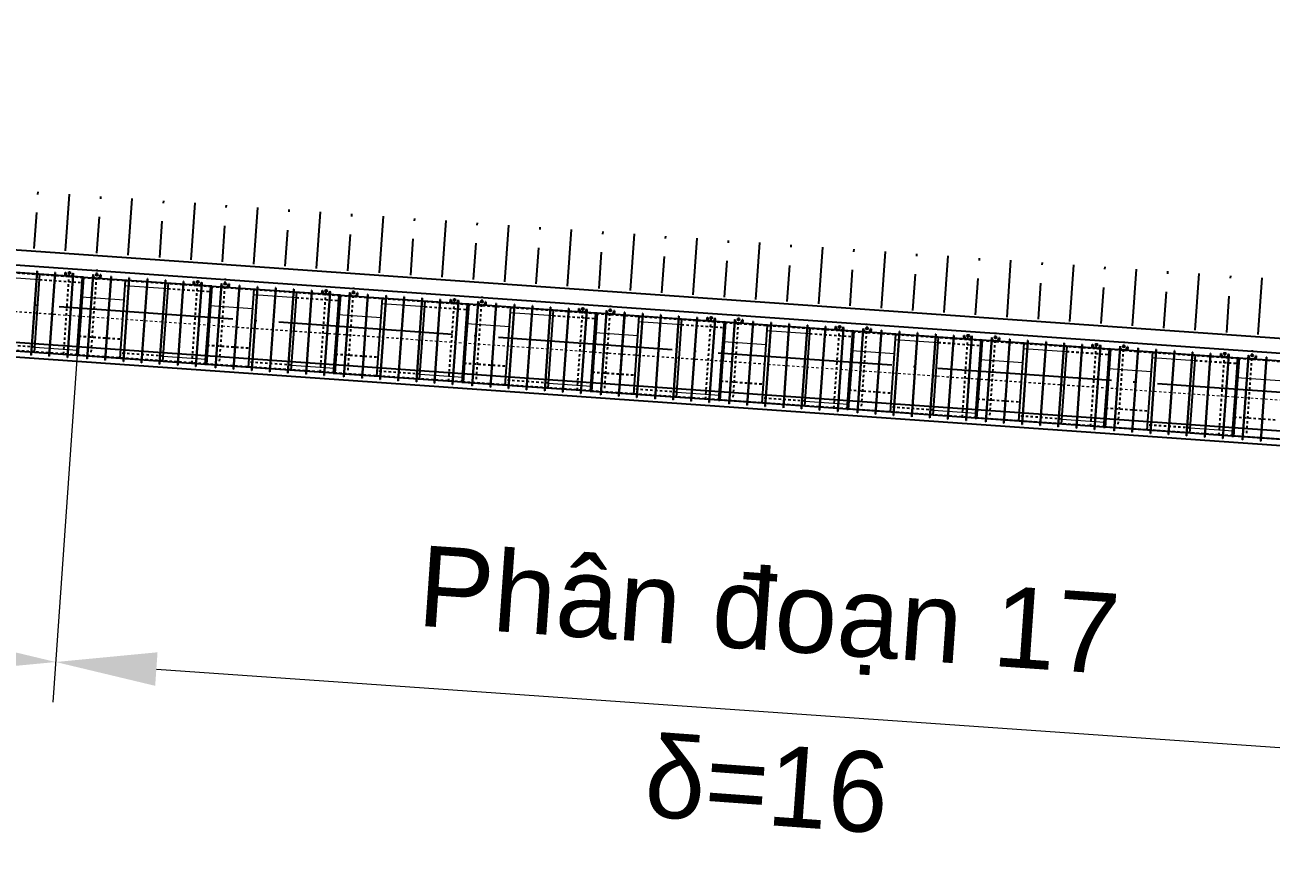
# Model space of a CAD drawing. Header units: inches. Extents: x 444671 to 463716, y 1783086 to 1794968.
# Drawn here: x 457092.3 to 457143.8, y 1787275.1 to 1787309.5 of the extents above; entities that cross this region are included whole.
import ezdxf

# ---------------------------------------------------------------- set-up
doc = ezdxf.new("R2010")
doc.units = ezdxf.units.IN
doc.header["$MEASUREMENT"] = 0
for name, pattern in [('ACAD_ISO04W100', [30, 24, -3, 0, -3]), ('CENTER', [2, 1.25, -0.25, 0.25, -0.25]), ('DASHED2', [9.525, 6.35, -3.175]), ('HIDDEN', [0.375, 0.25, -0.125])]:
    doc.linetypes.add(name, pattern=pattern)
for name, color, linetype in [('4', 4, 'Continuous'), ('Bao', 137, 'Continuous'), ('CONGTRINH', 2, 'Continuous'), ('CTTRINH', 4, 'Continuous'), ('Dong', 252, 'HIDDEN'), ('KHUAT', 8, 'DASHED2'), ('Tam', 1, 'CENTER'), ('Tim', 1, 'ACAD_ISO04W100')]:
    doc.layers.add(name, color=color, linetype=linetype)
doc.layers.add('manh', color=128, linetype='Continuous', lineweight=15)
doc.layers.add('Texdoi', color=40, linetype='Continuous', lineweight=15)
doc.styles.add('Arial', font='arial.ttf')
doc.linetypes.add('NEN_DA1', pattern='A,1.5,-0.15,["Y",Standard,S=0.2,R=0,X=-0.15,Y=-0.2],-0.005', length=1.655)
doc.dimstyles.new('1-1', dxfattribs={"dimtxt": 2, "dimasz": 2.5, "dimexe": 1, "dimexo": 0, "dimgap": 1, "dimtad": 1, "dimtoh": 1, "dimdec": 0, "dimzin": 0, "dimdsep": 46, "dimtxsty": 'Standard', "dimcen": 0.09, "dimclrd": 3, "dimclre": 3, "dimclrt": 4, "dimadec": 0, "dimazin": 0, "dimtfac": 1, "dimtdec": 0, "dimtmove": 0, "dimatfit": 0, "dimfxl": 0, "dimtolj": 1, "dimtzin": 0, "dimarcsym": 0})

# ---------------------------------------------------------------- blocks, each defined once
blk = doc.blocks.new('*D136')
at = {"layer": 'Bao', "color": 3, "lineweight": -2, "ltscale": 0.2, "transparency": 16777216}
for p, q in [((-1069895, 196548), (-1071012, 180598)), ((-1006235, 192092), (-1007352, 176142)), ((-1066739, 181969), (-1011392, 178095))]:
    blk.add_line(p, q, dxfattribs=at)
at = {"layer": 'Bao', "color": 3, "ltscale": 0.2, "transparency": 16777216}
for points in [[(-1066691, 182662), (-1066788, 181277), (-1070896, 182260)], [(-1011343, 178788), (-1011440, 177402), (-1007235, 177804)]]:
    blk.add_solid(points, dxfattribs=at)
at = {"layer": 'Defpoints', "color": 0, "ltscale": 0.2, "transparency": 16777216}
for p in [(-1069895, 196548), (-1006235, 192092), (-1007235, 177804)]:
    blk.add_point(p, dxfattribs=at)
at = {"layer": 'Bao', "color": 4, "ltscale": 0.2, "transparency": 16777216, "insert": (-1038797, 183864), "char_height": 3333.33, "attachment_point": 5, "rotation": 355.9958}
blk.add_mtext('\\A1;{\\f.VnArial|b0|i0|c0|p34;Ph©n ®o¹n 18}', dxfattribs=at)
blk = doc.blocks.new('*D137')
at = {"layer": 'Bao', "color": 3, "lineweight": -2, "ltscale": 0.2, "transparency": 16777216}
for p, q in [((-1006235, 192092), (-1007352, 176142)), ((-947880, 188007), (-948997, 172056)), ((-1003079, 177513), (-953037, 174010))]:
    blk.add_line(p, q, dxfattribs=at)
at = {"layer": 'Bao', "color": 3, "ltscale": 0.2, "transparency": 16777216}
for points in [[(-1003030, 178206), (-1003127, 176820), (-1007235, 177804)], [(-952988, 174703), (-953085, 173317), (-948880, 173719)]]:
    blk.add_solid(points, dxfattribs=at)
at = {"layer": 'Defpoints', "color": 0, "ltscale": 0.2, "transparency": 16777216}
for p in [(-1006235, 192092), (-947880, 188007), (-948880, 173719)]:
    blk.add_point(p, dxfattribs=at)
at = {"layer": 'Bao', "color": 4, "ltscale": 0.2, "transparency": 16777216, "insert": (-977790, 179594), "char_height": 3333.33, "attachment_point": 5, "rotation": 355.9956}
blk.add_mtext('\\A1;{\\f.VnArial|b0|i0|c0|p34;Ph©n ®o¹n 17}', dxfattribs=at)
blk = doc.blocks.new('A$C491C4D06')
at = {"layer": 'Bao'}
for p, q in [((-1006146.3, 193705.9), (-1011419.4, 194075.1)), ((-1008113.9, 190601.8), (-1007887.9, 193829.9)), ((-1008007.3, 193956.3), (-1008021.3, 193957.3)), ((-1007259.2, 193903.9), (-1007273.1, 193904.9)), ((-1006852.5, 193755.4), (-1006842.1, 193905)), ((-1006842.1, 193905), (-1006822.1, 193903.6)), ((-1006832.6, 193754), (-1006822.1, 193903.6)), ((-1006522.8, 193882.7), (-1006533.3, 193733)), ((-1006145.6, 193715.9), (-1006259, 192095.9)), ((-1006227.3, 192089.7), (-1006114.4, 193703.7)), ((-1006085.7, 193711.7), (-1006199.1, 192091.7)), ((-1006085.7, 193711.7), (-1006145.6, 193715.9)), ((-1000841.3, 193334.6), (-1006114.4, 193703.7)), ((-1005703.4, 193674.9), (-1005692.9, 193824.6)), ((-1005393.6, 193803.6), (-1005404.1, 193654)), ((-1005373.7, 193802.2), (-1005393.6, 193803.6)), ((-1005373.7, 193802.2), (-1005384.1, 193652.6)), ((-1004946.8, 193742.3), (-1004960.8, 193743.2)), ((-1004198.6, 193689.8), (-1004212.6, 193690.8)), ((-1003450.5, 193637.4), (-1003464.4, 193638.4)), ((-1004574.5, 190354), (-1004348.5, 193582.1)), ((-1002808.8, 190230.4), (-1002582.9, 193458.5)), ((-1002702.3, 193585), (-1002716.3, 193585.9)), ((-1001954.2, 193532.5), (-1001968.1, 193533.5)), ((-1001547.5, 193384), (-1001537, 193533.7)), ((-1001537, 193533.7), (-1001517.1, 193532.3)), ((-1001527.6, 193382.6), (-1001517.1, 193532.3)), ((-1001217.8, 193511.3), (-1001228.3, 193361.7)), ((-1000840.6, 193344.5), (-1000954, 191724.5)), ((-1000922.3, 191718.3), (-1000809.3, 193332.3)), ((-1000780.7, 193340.4), (-1000894.1, 191720.3)), ((-1000780.7, 193340.4), (-1000840.6, 193344.5)), ((-995536.2, 192963.2), (-1000809.3, 193332.3)), ((-1000398.3, 193303.6), (-1000387.9, 193453.2)), ((-1000088.6, 193432.2), (-1000099.1, 193282.6)), ((-1000068.6, 193430.8), (-1000088.6, 193432.2)), ((-1000068.6, 193430.8), (-1000079.1, 193281.2)), ((-999641.8, 193370.9), (-999655.8, 193371.9)), ((-999269.5, 189982.6), (-999043.5, 193210.7)), ((-998893.6, 193318.5), (-998907.6, 193319.4)), ((-998145.5, 193266), (-998159.4, 193267)), ((-997397.3, 193213.6), (-997411.3, 193214.6)), ((-996649.1, 193161.2), (-996663.1, 193162.1)), ((-996242.5, 193012.7), (-996232, 193162.3)), ((-996232, 193162.3), (-996212.1, 193160.9)), ((-996222.6, 193011.3), (-996212.1, 193160.9)), ((-995912.8, 193139.9), (-995923.3, 192990.3)), ((-997503.8, 189859), (-997277.8, 193087.1)), ((-995535.5, 192973.2), (-995649, 191353.1)), ((-995617.3, 191346.9), (-995504.3, 192961)), ((-995475.7, 192969), (-995589.1, 191349)), ((-995475.7, 192969), (-995535.5, 192973.2)), ((-990231.2, 192591.8), (-995504.3, 192961)), ((-995093.3, 192932.2), (-995082.8, 193081.8)), ((-994783.6, 193060.9), (-994794.1, 192911.2)), ((-994763.6, 193059.5), (-994783.6, 193060.9)), ((-994763.6, 193059.5), (-994774.1, 192909.8)), ((-994336.8, 192999.5), (-994350.7, 193000.5)), ((-993964.5, 189611.3), (-993738.5, 192839.4)), ((-993588.6, 192947.1), (-993602.6, 192948.1)), ((-992840.4, 192894.7), (-992854.4, 192895.6)), ((-992198.8, 189487.7), (-991972.8, 192715.8)), ((-992092.3, 192842.2), (-992106.2, 192843.2)), ((-991344.1, 192789.8), (-991358.1, 192790.8)), ((-990937.5, 192641.3), (-990927, 192790.9)), ((-990927, 192790.9), (-990907.1, 192789.5)), ((-990917.5, 192639.9), (-990907.1, 192789.5)), ((-990607.8, 192768.6), (-990618.3, 192618.9)), ((-990230.5, 192601.8), (-990343.9, 190981.8)), ((-990312.3, 190975.5), (-990199.3, 192589.6)), ((-990170.7, 192597.6), (-990284.1, 190977.6)), ((-990170.7, 192597.6), (-990230.5, 192601.8)), ((-984926.2, 192220.5), (-990199.3, 192589.6)), ((-989788.3, 192560.8), (-989777.8, 192710.5)), ((-989478.6, 192689.5), (-989489, 192539.9)), ((-989458.6, 192688.1), (-989478.6, 192689.5)), ((-989458.6, 192688.1), (-989469.1, 192538.5)), ((-989031.8, 192628.2), (-989045.7, 192629.1)), ((-1006263.3, 192092.2), (-1006376.7, 190472.1)), ((-1006235, 192094.2), (-1006348, 190480.2)), ((-1006203.4, 192088), (-1006316.8, 190467.9)), ((-1006203.4, 192088), (-1006263.3, 192092.2)), ((-1006199.1, 192091.7), (-1006259, 192095.9)), ((-1006227.1, 192093.6), (-1006227.2, 192091.7)), ((-988659.5, 189239.9), (-988433.5, 192468)), ((-988283.6, 192575.7), (-988297.6, 192576.7)), ((-987535.4, 192523.3), (-987549.4, 192524.3)), ((-986893.8, 189116.3), (-986667.8, 192344.4)), ((-986787.3, 192470.9), (-986801.2, 192471.8)), ((-986039.1, 192418.4), (-986053.1, 192419.4)), ((-985632.5, 192269.9), (-985622, 192419.6)), ((-985622, 192419.6), (-985602, 192418.2)), ((-985612.5, 192268.5), (-985602, 192418.2)), ((-985302.8, 192397.2), (-985313.3, 192247.6)), ((-984925.5, 192230.4), (-985038.9, 190610.4)), ((-985007.3, 190604.2), (-984894.3, 192218.2)), ((-984865.7, 192226.2), (-984979.1, 190606.2)), ((-984865.7, 192226.2), (-984925.5, 192230.4)), ((-979621.2, 191849.1), (-984894.3, 192218.2)), ((-984483.3, 192189.5), (-984472.8, 192339.1)), ((-984173.5, 192318.1), (-984184, 192168.5)), ((-984153.6, 192316.7), (-984173.5, 192318.1)), ((-984153.6, 192316.7), (-984164.1, 192167.1)), ((-983726.7, 192256.8), (-983740.7, 192257.8)), ((-983354.4, 188868.5), (-983128.5, 192096.6)), ((-982978.6, 192204.4), (-982992.5, 192205.3)), ((-982230.4, 192151.9), (-982244.4, 192152.9)), ((-981482.2, 192099.5), (-981496.2, 192100.5)), ((-1000958.2, 191720.8), (-1001071.6, 190100.8)), ((-1000930, 191722.8), (-1001043, 190108.8)), ((-1000898.4, 191716.6), (-1001011.8, 190096.6)), ((-1000898.4, 191716.6), (-1000958.2, 191720.8)), ((-1000894.1, 191720.3), (-1000954, 191724.5)), ((-1000922, 191722.3), (-1000922.2, 191720.3)), ((-981588.8, 188744.9), (-981362.8, 191973)), ((-980734.1, 192047.1), (-980748, 192048)), ((-980327.5, 191898.6), (-980317, 192048.2)), ((-980317, 192048.2), (-980297, 192046.8)), ((-980307.5, 191897.2), (-980297, 192046.8)), ((-979997.8, 192025.8), (-980008.2, 191876.2)), ((-979620.5, 191859.1), (-979733.9, 190239)), ((-979702.3, 190232.8), (-979589.3, 191846.9)), ((-979560.6, 191854.9), (-979674, 190234.8)), ((-979560.6, 191854.9), (-979620.5, 191859.1)), ((-974316.2, 191477.7), (-979589.3, 191846.9)), ((-979178.3, 191818.1), (-979167.8, 191967.7)), ((-978868.5, 191946.7), (-978879, 191797.1)), ((-978848.6, 191945.3), (-978868.5, 191946.7)), ((-978848.6, 191945.3), (-978859.1, 191795.7)), ((-978421.7, 191885.4), (-978435.7, 191886.4)), ((-978049.4, 188497.1), (-977823.4, 191725.2)), ((-977673.6, 191833), (-977687.5, 191834)), ((-976925.4, 191780.6), (-976939.4, 191781.5)), ((-976283.7, 188373.5), (-976057.8, 191601.6)), ((-976177.2, 191728.1), (-976191.2, 191729.1)), ((-975429.1, 191675.7), (-975443, 191676.7)), ((-975022.4, 191527.2), (-975012, 191676.8)), ((-975012, 191676.8), (-974992, 191675.4)), ((-975002.5, 191525.8), (-974992, 191675.4)), ((-974692.7, 191654.4), (-974703.2, 191504.8)), ((-973873.3, 191446.7), (-973862.8, 191596.3)), ((-973563.5, 191575.4), (-973574, 191425.7)), ((-973543.6, 191574), (-973563.5, 191575.4)), ((-973543.6, 191574), (-973554, 191424.3)), ((-995653.2, 191349.4), (-995766.6, 189729.4)), ((-995625, 191351.5), (-995738, 189737.4)), ((-995593.4, 191345.2), (-995706.8, 189725.2)), ((-995593.4, 191345.2), (-995653.2, 191349.4)), ((-995589.1, 191349), (-995649, 191353.1)), ((-995617, 191350.9), (-995617.2, 191348.9)), ((-974315.5, 191487.7), (-974428.9, 189867.7)), ((-974397.2, 189861.4), (-974284.3, 191475.5)), ((-974255.6, 191483.5), (-974369, 189863.5)), ((-974255.6, 191483.5), (-974315.5, 191487.7)), ((-969011.2, 191106.4), (-974284.3, 191475.5)), ((-973116.7, 191514), (-973130.7, 191515)), ((-972744.4, 188125.8), (-972518.4, 191353.9)), ((-972368.5, 191461.6), (-972382.5, 191462.6)), ((-971620.4, 191409.2), (-971634.3, 191410.2)), ((-970978.7, 188002.2), (-970752.8, 191230.3)), ((-970872.2, 191356.7), (-970886.2, 191357.7)), ((-970124, 191304.3), (-970138, 191305.3)), ((-969717.4, 191155.8), (-969706.9, 191305.4)), ((-969706.9, 191305.4), (-969687, 191304.1)), ((-969697.5, 191154.4), (-969687, 191304.1)), ((-969387.7, 191283.1), (-969398.2, 191133.4)), ((-969010.5, 191116.3), (-969123.9, 189496.3)), ((-969092.2, 189490.1), (-968979.2, 191104.1)), ((-968950.6, 191112.1), (-969064, 189492.1)), ((-968950.6, 191112.1), (-969010.5, 191116.3)), ((-963706.1, 190735), (-968979.2, 191104.1)), ((-968568.2, 191075.3), (-968557.8, 191225)), ((-968258.5, 191204), (-968269, 191054.4)), ((-968238.5, 191202.6), (-968258.5, 191204)), ((-968238.5, 191202.6), (-968249, 191053)), ((-967811.7, 191142.7), (-967825.7, 191143.7)), ((-967063.5, 191090.2), (-967077.5, 191091.2)), ((-1006348, 190480.2), (-1011621.1, 190849.3)), ((-990348.2, 190978.1), (-990461.6, 189358)), ((-990320, 190980.1), (-990433, 189366)), ((-990288.4, 190973.9), (-990401.8, 189353.8)), ((-990288.4, 190973.9), (-990348.2, 190978.1)), ((-990284.1, 190977.6), (-990343.9, 190981.8)), ((-990312, 190979.5), (-990312.2, 190977.5)), ((-985043.2, 190606.7), (-985156.6, 188986.7)), ((-985015, 190608.7), (-985128, 188994.7)), ((-984983.3, 190602.5), (-985096.7, 188982.5)), ((-984983.3, 190602.5), (-985043.2, 190606.7)), ((-984979.1, 190606.2), (-985038.9, 190610.4)), ((-985007, 190608.2), (-985007.1, 190606.2)), ((-967439.4, 187754.4), (-967213.4, 190982.5)), ((-966315.4, 191037.8), (-966329.3, 191038.8)), ((-965673.7, 187630.8), (-965447.7, 190858.9)), ((-965567.2, 190985.4), (-965581.2, 190986.4)), ((-964819, 190932.9), (-964833, 190933.9)), ((-964412.4, 190784.4), (-964401.9, 190934.1)), ((-964401.9, 190934.1), (-964382, 190932.7)), ((-964392.5, 190783), (-964382, 190932.7)), ((-964082.7, 190911.7), (-964093.2, 190762.1)), ((-963705.4, 190745), (-963818.8, 189124.9)), ((-963787.2, 189118.7), (-963674.2, 190732.7)), ((-963645.6, 190740.8), (-963759, 189120.7)), ((-963645.6, 190740.8), (-963705.4, 190745)), ((-958401.1, 190363.6), (-963674.2, 190732.7)), ((-963263.2, 190704), (-963252.7, 190853.6)), ((-962953.5, 190832.6), (-962964, 190683)), ((-962933.5, 190831.2), (-962953.5, 190832.6)), ((-962933.5, 190831.2), (-962944, 190681.6)), ((-962506.7, 190771.3), (-962520.6, 190772.3)), ((-962134.4, 187383), (-961908.4, 190611.1)), ((-961758.5, 190718.9), (-961772.5, 190719.9)), ((-961010.3, 190666.4), (-961024.3, 190667.4)), ((-960262.2, 190614), (-960276.1, 190615)), ((-959514, 190561.6), (-959528, 190562.6)), ((-959107.4, 190413.1), (-959096.9, 190562.7)), ((-959096.9, 190562.7), (-959077, 190561.3)), ((-959087.4, 190411.7), (-959077, 190561.3)), ((-958777.7, 190540.3), (-958788.2, 190390.7)), ((-1008250, 190493), (-1008264, 190494)), ((-1007501.9, 190440.3), (-1007515.9, 190441.3)), ((-1007501.9, 190440.6), (-1007515.8, 190441.6)), ((-1006753.7, 190388.3), (-1006767.7, 190389.2)), ((-1006753.7, 190387.9), (-1006767.7, 190388.9)), ((-1006316.8, 190467.9), (-1006376.7, 190472.1)), ((-1001043, 190108.8), (-1006316.1, 190477.9)), ((-1005937.7, 190331.1), (-1005951.7, 190332.1)), ((-1005189.5, 190278.8), (-1005203.5, 190279.7)), ((-1004441.4, 190226.4), (-1004455.3, 190227.4)), ((-1003693.2, 190174), (-1003707.2, 190175)), ((-1002945, 190121.6), (-1002959, 190122.6)), ((-1002196.9, 190068.9), (-1002210.9, 190069.9)), ((-1002196.9, 190069.3), (-1002210.8, 190070.2)), ((-1001448.7, 190016.9), (-1001462.7, 190017.9)), ((-1001448.7, 190016.5), (-1001462.7, 190017.5)), ((-1001011.8, 190096.6), (-1001071.6, 190100.8)), ((-995738, 189737.4), (-1001011.1, 190106.6)), ((-979738.2, 190235.3), (-979851.6, 188615.3)), ((-979710, 190237.4), (-979822.9, 188623.3)), ((-979678.3, 190231.1), (-979791.7, 188611.1)), ((-979678.3, 190231.1), (-979738.2, 190235.3)), ((-979674, 190234.8), (-979733.9, 190239)), ((-979702, 190236.8), (-979702.1, 190234.8)), ((-960368.7, 187259.4), (-960142.7, 190487.5)), ((-958400.4, 190373.6), (-958513.8, 188753.6)), ((-958482.2, 188747.3), (-958369.2, 190361.4)), ((-958340.6, 190369.4), (-958454, 188749.4)), ((-958340.6, 190369.4), (-958400.4, 190373.6)), ((-953096.1, 189992.2), (-958369.2, 190361.4)), ((-957958.2, 190332.6), (-957947.7, 190482.2)), ((-957648.5, 190461.3), (-957658.9, 190311.6)), ((-957628.5, 190459.9), (-957648.5, 190461.3)), ((-957628.5, 190459.9), (-957639, 190310.2)), ((-957201.7, 190399.9), (-957215.6, 190400.9)), ((-1000632.7, 189959.8), (-1000646.6, 189960.7)), ((-999884.5, 189907.4), (-999898.5, 189908.4)), ((-999136.3, 189855), (-999150.3, 189856)), ((-998388.2, 189802.6), (-998402.1, 189803.6)), ((-997640, 189750.3), (-997654, 189751.2)), ((-996891.8, 189697.9), (-996905.8, 189698.9)), ((-996891.9, 189697.6), (-996905.8, 189698.6)), ((-996143.7, 189645.1), (-996157.7, 189646.1)), ((-996143.7, 189645.5), (-996157.6, 189646.5)), ((-995706.8, 189725.2), (-995766.6, 189729.4)), ((-990433, 189366), (-995706.1, 189735.2)), ((-995327.7, 189588.4), (-995341.6, 189589.4)), ((-994579.5, 189536), (-994593.5, 189537)), ((-974433.2, 189864), (-974546.6, 188243.9)), ((-974404.9, 189866), (-974517.9, 188251.9)), ((-974373.3, 189859.8), (-974486.7, 188239.7)), ((-974373.3, 189859.8), (-974433.2, 189864)), ((-974369, 189863.5), (-974428.9, 189867.7)), ((-974397, 189865.4), (-974397.1, 189863.4)), ((-993831.3, 189483.6), (-993845.3, 189484.6)), ((-993083.2, 189431.3), (-993097.1, 189432.3)), ((-992335, 189378.9), (-992349, 189379.9)), ((-991586.8, 189326.5), (-991600.8, 189327.5)), ((-991586.9, 189326.2), (-991600.8, 189327.2)), ((-990838.7, 189274.1), (-990852.6, 189275.1)), ((-990838.7, 189273.8), (-990852.6, 189274.7)), ((-990401.8, 189353.8), (-990461.6, 189358)), ((-985128, 188994.7), (-990401.1, 189363.8)), ((-990022.6, 189217), (-990036.6, 189218)), ((-989274.5, 189164.7), (-989288.5, 189165.6)), ((-988526.3, 189112.3), (-988540.3, 189113.3)), ((-987778.1, 189059.9), (-987792.1, 189060.9)), ((-987030, 189007.5), (-987043.9, 189008.5)), ((-985096.7, 188982.5), (-985156.6, 188986.7)), ((-979822.9, 188623.3), (-985096, 188992.4)), ((-969128.1, 189492.6), (-969241.5, 187872.5)), ((-969099.9, 189494.6), (-969212.9, 187880.6)), ((-969068.3, 189488.4), (-969181.7, 187868.4)), ((-969068.3, 189488.4), (-969128.1, 189492.6)), ((-969064, 189492.1), (-969123.9, 189496.3)), ((-969091.9, 189494.1), (-969092.1, 189492.1)), ((-963823.1, 189121.2), (-963936.5, 187501.2)), ((-963794.9, 189123.2), (-963907.9, 187509.2)), ((-963763.3, 189117), (-963876.7, 187497)), ((-963763.3, 189117), (-963823.1, 189121.2)), ((-963759, 189120.7), (-963818.8, 189124.9)), ((-963786.9, 189122.7), (-963787.1, 189120.7)), ((-986281.8, 188955.2), (-986295.8, 188956.1)), ((-986281.8, 188954.8), (-986295.8, 188955.8)), ((-985533.6, 188902.8), (-985547.6, 188903.8)), ((-985533.7, 188902.4), (-985547.6, 188903.4)), ((-984717.6, 188845.7), (-984731.6, 188846.6)), ((-983969.5, 188793.3), (-983983.4, 188794.3)), ((-983221.3, 188740.9), (-983235.3, 188741.9)), ((-982473.1, 188688.5), (-982487.1, 188689.5)), ((-981725, 188636.2), (-981738.9, 188637.1)), ((-980976.8, 188583.8), (-980990.8, 188584.8)), ((-980976.8, 188583.5), (-980990.8, 188584.4)), ((-980228.6, 188531.4), (-980242.6, 188532.4)), ((-980228.6, 188531), (-980242.6, 188532)), ((-979791.7, 188611.1), (-979851.6, 188615.3)), ((-974517.9, 188251.9), (-979791, 188621.1)), ((-979412.6, 188474.3), (-979426.6, 188475.3)), ((-958518.1, 188749.8), (-958631.5, 187129.8)), ((-958489.9, 188751.9), (-958602.9, 187137.8)), ((-958458.2, 188745.6), (-958571.7, 187125.6)), ((-958458.2, 188745.6), (-958518.1, 188749.8)), ((-958454, 188749.4), (-958513.8, 188753.6)), ((-958481.9, 188751.3), (-958482, 188749.3)), ((-978664.5, 188421.9), (-978678.4, 188422.9)), ((-977916.3, 188369.5), (-977930.2, 188370.5)), ((-977168.1, 188317.2), (-977182.1, 188318.1)), ((-976419.9, 188264.8), (-976433.9, 188265.8)), ((-975671.8, 188212.1), (-975685.8, 188213.1)), ((-975671.8, 188212.4), (-975685.7, 188213.4)), ((-974923.6, 188160), (-974937.6, 188161)), ((-974923.6, 188159.7), (-974937.6, 188160.6)), ((-974486.7, 188239.7), (-974546.6, 188243.9)), ((-969212.9, 187880.6), (-974486, 188249.7)), ((-974107.6, 188102.9), (-974121.6, 188103.9)), ((-973359.4, 188050.5), (-973373.4, 188051.5)), ((-972611.3, 187998.2), (-972625.2, 187999.1)), ((-971863.1, 187945.8), (-971877.1, 187946.8)), ((-971114.9, 187893.4), (-971128.9, 187894.4)), ((-970366.8, 187841), (-970380.7, 187842)), ((-970366.8, 187840.7), (-970380.7, 187841.7)), ((-969618.6, 187788.3), (-969632.6, 187789.3)), ((-969618.6, 187788.7), (-969632.5, 187789.6)), ((-969181.7, 187868.4), (-969241.5, 187872.5)), ((-963907.9, 187509.2), (-969181, 187878.3)), ((-968802.6, 187731.5), (-968816.5, 187732.5)), ((-968054.4, 187679.2), (-968068.4, 187680.2)), ((-967306.2, 187626.8), (-967320.2, 187627.8)), ((-966558.1, 187574.4), (-966572, 187575.4)), ((-965809.9, 187522), (-965823.9, 187523)), ((-965061.7, 187469.7), (-965075.7, 187470.7)), ((-965061.8, 187469.4), (-965075.7, 187470.3)), ((-963876.7, 187497), (-963936.5, 187501.2)), ((-958602.9, 187137.8), (-963876, 187507)), ((-964313.6, 187416.9), (-964327.6, 187417.9)), ((-964313.6, 187417.3), (-964327.5, 187418.3)), ((-963497.6, 187360.2), (-963511.5, 187361.2)), ((-962749.4, 187307.8), (-962763.4, 187308.8)), ((-962001.2, 187255.4), (-962015.2, 187256.4)), ((-961253.1, 187203.1), (-961267, 187204)), ((-960504.9, 187150.7), (-960518.9, 187151.7)), ((-959756.7, 187098.3), (-959770.7, 187099.3)), ((-959756.7, 187098), (-959770.7, 187099)), ((-959008.5, 187045.9), (-959022.5, 187046.9)), ((-959008.6, 187045.5), (-959022.5, 187046.5)), ((-958571.7, 187125.6), (-958631.5, 187129.8)), ((-953297.9, 186766.5), (-958571, 187135.6)), ((-958192.5, 186988.8), (-958206.5, 186989.8)), ((-957444.4, 186936.4), (-957458.3, 186937.4))]:
    blk.add_line(p, q, dxfattribs=at)
at = {"layer": 'Bao', "ltscale": 0.2}
for p, q in [((-1008021.3, 193957.5), (-1008264, 190494)), ((-1008007.3, 193956.5), (-1008250, 190493)), ((-1007273.1, 193905.1), (-1007515.9, 190441.3)), ((-1007259.2, 193904.1), (-1007501.9, 190440.3)), ((-1006525, 193852.4), (-1006767.7, 190388.9)), ((-1006511, 193851.8), (-1006753.7, 190387.9)), ((-1006511, 193851.5), (-1006524.9, 193852.4)), ((-1006122.3, 193704.3), (-1006146.3, 193705.9)), ((-1005708.8, 193797.6), (-1005951.7, 190332.1)), ((-1005695, 193794.6), (-1005937.7, 190331.1)), ((-1005694.8, 193796.5), (-1005708.8, 193797.5)), ((-1004960.8, 193743.2), (-1005203.5, 190279.7)), ((-1004946.8, 193742.3), (-1005189.5, 190278.8)), ((-1004212.6, 193690.9), (-1004455.3, 190227.4)), ((-1004198.6, 193689.9), (-1004441.4, 190226.4)), ((-1003464.3, 193640.3), (-1003707.2, 190175)), ((-1003450.3, 193639.3), (-1003693.2, 190174)), ((-1002716.3, 193586.1), (-1002959, 190122.6)), ((-1002702.3, 193585.1), (-1002945, 190121.6)), ((-1001968.1, 193533.7), (-1002210.9, 190069.9)), ((-1001954.1, 193532.8), (-1002196.9, 190068.9)), ((-1001219.9, 193481), (-1001462.7, 190017.5)), ((-1001206, 193480.4), (-1001448.7, 190016.5)), ((-1001206, 193480.1), (-1001219.8, 193481.1)), ((-1000817.3, 193332.9), (-1000841.3, 193334.6)), ((-1000403.8, 193426.2), (-1000646.6, 189960.7)), ((-1000390, 193423.2), (-1000632.7, 189959.8)), ((-1000389.8, 193425.1), (-1000403.8, 193426.1)), ((-999655.8, 193371.9), (-999898.5, 189908.4)), ((-999641.8, 193370.9), (-999884.5, 189907.4)), ((-998907.6, 193319.5), (-999150.3, 189856)), ((-998893.6, 193318.5), (-999136.3, 189855)), ((-998159.3, 193268.9), (-998402.1, 189803.6)), ((-998145.3, 193267.9), (-998388.2, 189802.6)), ((-997411.2, 193214.8), (-997654, 189751.2)), ((-997397.3, 193213.8), (-997640, 189750.3)), ((-996663.1, 193162.4), (-996905.8, 189698.6)), ((-996649.1, 193161.4), (-996891.9, 189697.6)), ((-995914.9, 193109.6), (-996157.7, 189646.1)), ((-995900.9, 193109), (-996143.7, 189645.1)), ((-995901, 193108.7), (-995914.8, 193109.7)), ((-995512.3, 192961.5), (-995536.2, 192963.2)), ((-995098.8, 193054.8), (-995341.6, 189589.4)), ((-995084.9, 193051.9), (-995327.7, 189588.4)), ((-995084.8, 193053.8), (-995098.8, 193054.7)), ((-994350.7, 193000.5), (-994593.5, 189537)), ((-994336.8, 192999.5), (-994579.5, 189536)), ((-993602.6, 192948.1), (-993845.3, 189484.6)), ((-993588.6, 192947.2), (-993831.3, 189483.6)), ((-992854.3, 192897.5), (-993097.1, 189432.3)), ((-992840.3, 192896.6), (-993083.2, 189431.3)), ((-992106.2, 192843.4), (-992349, 189379.9)), ((-992092.3, 192842.4), (-992335, 189378.9)), ((-991358.1, 192791), (-991600.8, 189327.2)), ((-991344.1, 192790), (-991586.9, 189326.2)), ((-990609.9, 192738.3), (-990852.6, 189274.7)), ((-990595.9, 192737.7), (-990838.7, 189273.8)), ((-990595.9, 192737.4), (-990609.8, 192738.3)), ((-990207.3, 192590.2), (-990231.2, 192591.8)), ((-989793.7, 192683.5), (-990036.6, 189218)), ((-989779.9, 192680.5), (-990022.6, 189217)), ((-989779.8, 192682.4), (-989793.8, 192683.4)), ((-989045.7, 192629.1), (-989288.5, 189165.6)), ((-989031.8, 192628.2), (-989274.5, 189164.7)), ((-988297.5, 192576.8), (-988540.3, 189113.3)), ((-988283.6, 192575.8), (-988526.3, 189112.3)), ((-987549.3, 192526.2), (-987792.1, 189060.9)), ((-987535.3, 192525.2), (-987778.1, 189059.9)), ((-986801.2, 192472), (-987043.9, 189008.5)), ((-986787.2, 192471), (-987030, 189007.5)), ((-986053, 192419.6), (-986295.8, 188955.8)), ((-986039.1, 192418.7), (-986281.8, 188954.8)), ((-985304.9, 192366.9), (-985547.6, 188903.4)), ((-985290.9, 192366.3), (-985533.7, 188902.4)), ((-985290.9, 192366), (-985304.8, 192367)), ((-984902.3, 192218.8), (-984926.2, 192220.5)), ((-984488.7, 192312.1), (-984731.6, 188846.6)), ((-984474.9, 192309.1), (-984717.6, 188845.7)), ((-984474.8, 192311), (-984488.7, 192312)), ((-983740.7, 192257.8), (-983983.4, 188794.3)), ((-983726.7, 192256.8), (-983969.5, 188793.3)), ((-982992.5, 192205.4), (-983235.3, 188741.9)), ((-982978.6, 192204.4), (-983221.3, 188740.9)), ((-982244.2, 192154.8), (-982487.1, 188689.5)), ((-982230.3, 192153.8), (-982473.1, 188688.5)), ((-981496.2, 192100.6), (-981738.9, 188637.1)), ((-981482.2, 192099.7), (-981725, 188636.2)), ((-980748, 192048.3), (-980990.8, 188584.4)), ((-980734.1, 192047.3), (-980976.8, 188583.5)), ((-979999.9, 191995.5), (-980242.6, 188532)), ((-979985.9, 191994.9), (-980228.6, 188531)), ((-979985.9, 191994.6), (-979999.8, 191995.6)), ((-979597.2, 191847.4), (-979621.2, 191849.1)), ((-979183.7, 191940.7), (-979426.6, 188475.3)), ((-979169.9, 191937.8), (-979412.6, 188474.3)), ((-979169.8, 191939.6), (-979183.7, 191940.6)), ((-978435.7, 191886.4), (-978678.4, 188422.9)), ((-978421.7, 191885.4), (-978664.5, 188421.9)), ((-977687.5, 191834), (-977930.2, 188370.5)), ((-977673.5, 191833), (-977916.3, 188369.5)), ((-976939.2, 191783.4), (-977182.1, 188318.1)), ((-976925.3, 191782.5), (-977168.1, 188317.2)), ((-976191.2, 191729.3), (-976433.9, 188265.8)), ((-976177.2, 191728.3), (-976419.9, 188264.8)), ((-975443, 191676.9), (-975685.8, 188213.1)), ((-975429, 191675.9), (-975671.8, 188212.1)), ((-974694.9, 191624.1), (-974937.6, 188160.6)), ((-974680.9, 191623.5), (-974923.6, 188159.7)), ((-974680.9, 191623.3), (-974694.8, 191624.2)), ((-973878.7, 191569.4), (-974121.6, 188103.9)), ((-973864.9, 191566.4), (-974107.6, 188102.9)), ((-973864.7, 191568.3), (-973878.7, 191569.2)), ((-974292.2, 191476), (-974316.2, 191477.7)), ((-973130.7, 191515), (-973373.4, 188051.5)), ((-973116.7, 191514), (-973359.4, 188050.5)), ((-972382.5, 191462.7), (-972625.2, 187999.1)), ((-972368.5, 191461.7), (-972611.3, 187998.2)), ((-971634.2, 191412.1), (-971877.1, 187946.8)), ((-971620.2, 191411.1), (-971863.1, 187945.8)), ((-970886.2, 191357.9), (-971128.9, 187894.4)), ((-970872.2, 191356.9), (-971114.9, 187893.4)), ((-970138, 191305.5), (-970380.7, 187841.7)), ((-970124, 191304.5), (-970366.8, 187840.7)), ((-969389.8, 191252.8), (-969632.6, 187789.3)), ((-969375.9, 191252.2), (-969618.6, 187788.3)), ((-969375.9, 191251.9), (-969389.7, 191252.9)), ((-968987.2, 191104.7), (-969011.2, 191106.4)), ((-968573.7, 191198), (-968816.5, 187732.5)), ((-968559.9, 191195), (-968802.6, 187731.5)), ((-968559.7, 191196.9), (-968573.7, 191197.9)), ((-967825.7, 191143.7), (-968068.4, 187680.2)), ((-967811.7, 191142.7), (-968054.4, 187679.2)), ((-967077.5, 191091.3), (-967320.2, 187627.8)), ((-967063.5, 191090.3), (-967306.2, 187626.8)), ((-966329.2, 191040.7), (-966572, 187575.4)), ((-966315.2, 191039.7), (-966558.1, 187574.4)), ((-965581.1, 190986.5), (-965823.9, 187523)), ((-965567.2, 190985.6), (-965809.9, 187522)), ((-964833, 190934.2), (-965075.7, 187470.3)), ((-964819, 190933.2), (-965061.8, 187469.4)), ((-964084.8, 190881.4), (-964327.6, 187417.9)), ((-964070.8, 190880.8), (-964313.6, 187416.9)), ((-964070.9, 190880.5), (-964084.7, 190881.5)), ((-963682.2, 190733.3), (-963706.1, 190735)), ((-963268.7, 190826.6), (-963511.5, 187361.2)), ((-963254.8, 190823.6), (-963497.6, 187360.2)), ((-963254.7, 190825.5), (-963268.7, 190826.5)), ((-962520.6, 190772.3), (-962763.4, 187308.8)), ((-962506.7, 190771.3), (-962749.4, 187307.8)), ((-961772.5, 190719.9), (-962015.2, 187256.4)), ((-961758.5, 190718.9), (-962001.2, 187255.4)), ((-961024.2, 190669.3), (-961267, 187204)), ((-961010.2, 190668.3), (-961253.1, 187203.1)), ((-960276.1, 190615.2), (-960518.9, 187151.7)), ((-960262.2, 190614.2), (-960504.9, 187150.7)), ((-959528, 190562.8), (-959770.7, 187099)), ((-959514, 190561.8), (-959756.7, 187098)), ((-958779.8, 190510), (-959022.5, 187046.5)), ((-958765.8, 190509.4), (-959008.6, 187045.5)), ((-958765.8, 190509.1), (-958779.7, 190510.1)), ((-958377.2, 190361.9), (-958401.1, 190363.6)), ((-957963.6, 190455.3), (-958206.5, 186989.8)), ((-957949.8, 190452.3), (-958192.5, 186988.8)), ((-957949.7, 190454.2), (-957963.7, 190455.1)), ((-957215.6, 190400.9), (-957458.3, 186937.4)), ((-957201.7, 190399.9), (-957444.4, 186936.4))]:
    blk.add_line(p, q, dxfattribs=at)
at = {"layer": 'Bao'}
for centre in [(-1006672.5, 193893.2), (-1005543.2, 193814.1), (-1001367.5, 193521.8), (-1000238.2, 193442.7), (-996062.4, 193150.4), (-994933.2, 193071.3), (-990757.4, 192779), (-989628.2, 192700), (-985452.4, 192407.7), (-984323.2, 192328.6), (-980147.4, 192036.3), (-979018.2, 191957.2), (-974842.4, 191664.9), (-973713.1, 191585.9), (-969537.4, 191293.6), (-968408.1, 191214.5), (-964232.3, 190922.2), (-963103.1, 190843.1), (-958927.3, 190550.8), (-957798.1, 190471.8)]:
    blk.add_circle(centre, 40, dxfattribs=at)
for centre in [(-1006672.5, 193893.2), (-1005543.2, 193814.1), (-1001367.5, 193521.8), (-1000238.2, 193442.7), (-996062.4, 193150.4), (-994933.2, 193071.3), (-990757.4, 192779), (-989628.2, 192700), (-985452.4, 192407.7), (-984323.2, 192328.6), (-980147.4, 192036.3), (-979018.2, 191957.2), (-974842.4, 191664.9), (-973713.1, 191585.9), (-969537.4, 191293.6), (-968408.1, 191214.5), (-964232.3, 190922.2), (-963103.1, 190843.1), (-958927.3, 190550.8), (-957798.1, 190471.8)]:
    blk.add_arc(centre, 150, 355.99118, 175.99118, dxfattribs=at)
at = {"layer": 'KHUAT', "ltscale": 5}
for p, q in [((-1006123.5, 193688.3), (-1011420.5, 194059.1)), ((-1006235, 192094.2), (-1006122.3, 193704.3)), ((-1000818.4, 193316.9), (-1006115.5, 193687.7)), ((-1007903.1, 193611.9), (-1006137.5, 193488.3)), ((-1002598.1, 193240.5), (-1000832.4, 193116.9)), ((-1000930, 191722.8), (-1000817.3, 193332.9)), ((-995513.4, 192945.6), (-1000810.5, 193316.4)), ((-997293.1, 192869.2), (-995527.4, 192745.6)), ((-995625, 191351.5), (-995512.3, 192961.5)), ((-990208.4, 192574.2), (-995505.4, 192945)), ((-990320, 190980.1), (-990207.3, 192590.2)), ((-1006227.3, 192089.7), (-1006340.1, 190479.6)), ((-991988.1, 192497.8), (-990222.4, 192374.2)), ((-984903.4, 192202.8), (-990200.4, 192573.6)), ((-986683.1, 192126.4), (-984917.4, 192002.8)), ((-985015, 190608.7), (-984902.3, 192218.8)), ((-979598.4, 191831.5), (-984895.4, 192202.3)), ((-1000922.3, 191718.3), (-1001035, 190108.2)), ((-981378, 191755), (-979612.4, 191631.4)), ((-979710, 190237.4), (-979597.2, 191847.4)), ((-974293.3, 191460.1), (-979590.4, 191830.9)), ((-1006284.2, 191277.6), (-1004518.5, 191154)), ((-995617.3, 191346.9), (-995730, 189736.9)), ((-976073, 191383.7), (-974307.4, 191260.1)), ((-974404.9, 189866), (-974292.2, 191476)), ((-968988.3, 191088.7), (-974285.4, 191459.5)), ((-969099.9, 189494.6), (-968987.2, 191104.7)), ((-963683.3, 190717.3), (-968980.4, 191088.2)), ((-1006346.9, 190496.1), (-1011644, 190866.9)), ((-1008098.6, 190819.7), (-1009864.3, 190943.3)), ((-1002793.6, 190448.4), (-1004559.3, 190572)), ((-1000979.2, 190906.3), (-999213.5, 190782.7)), ((-995674.2, 190534.9), (-993908.5, 190411.3)), ((-990312.3, 190975.5), (-990425, 189365.5)), ((-985007.3, 190604.2), (-985120, 188994.1)), ((-970768, 191012.3), (-969002.3, 190888.7)), ((-965463, 190640.9), (-963697.3, 190517.3)), ((-963794.9, 189123.2), (-963682.2, 190733.3)), ((-958378.3, 190346), (-963675.3, 190716.8)), ((-1006316.1, 190477.9), (-1006340.1, 190479.6)), ((-1001041.9, 190124.7), (-1006338.9, 190495.6)), ((-1001011.1, 190106.6), (-1001035, 190108.2)), ((-995736.9, 189753.4), (-1001033.9, 190124.2)), ((-997488.6, 190077), (-999254.2, 190200.6)), ((-990369.1, 190163.5), (-988603.5, 190039.9)), ((-979702.3, 190232.8), (-979815, 188622.7)), ((-960158, 190269.6), (-958392.3, 190146)), ((-958489.9, 188751.9), (-958377.2, 190361.9)), ((-953073.3, 189974.6), (-958370.3, 190345.4)), ((-995706.1, 189735.2), (-995730, 189736.9)), ((-990431.9, 189382), (-995728.9, 189752.8)), ((-992183.5, 189705.6), (-993949.2, 189829.2)), ((-985064.1, 189792.2), (-983298.4, 189668.6)), ((-974397.2, 189861.4), (-974510, 188251.4)), ((-990401.1, 189363.8), (-990425, 189365.5)), ((-985126.8, 189010.6), (-990423.9, 189381.4)), ((-986878.5, 189334.3), (-988644.2, 189457.9)), ((-985096, 188992.4), (-985120, 188994.1)), ((-979821.8, 188639.3), (-985118.9, 189010.1)), ((-981573.5, 188962.9), (-983339.2, 189086.5)), ((-979759.1, 189420.8), (-977993.4, 189297.2)), ((-974454.1, 189049.4), (-972688.4, 188925.8)), ((-969092.2, 189490.1), (-969204.9, 187880)), ((-963787.2, 189118.7), (-963899.9, 187508.6)), ((-979791, 188621.1), (-979815, 188622.7)), ((-974516.8, 188267.9), (-979813.9, 188638.7)), ((-976268.5, 188591.5), (-978034.2, 188715.1)), ((-969149.1, 188678.1), (-967383.4, 188554.4)), ((-958482.2, 188747.3), (-958594.9, 187137.3)), ((-974486, 188249.7), (-974510, 188251.4)), ((-969211.8, 187896.5), (-974508.8, 188267.3)), ((-970963.5, 188220.1), (-972729.2, 188343.7)), ((-965658.5, 187848.8), (-967424.1, 187972.4)), ((-963844, 188306.7), (-962078.4, 188183.1)), ((-969181, 187878.3), (-969204.9, 187880)), ((-963906.8, 187525.2), (-969203.8, 187896)), ((-963876, 187507), (-963899.9, 187508.6)), ((-958601.8, 187153.8), (-963898.8, 187524.6)), ((-960353.4, 187477.4), (-962119.1, 187601)), ((-958539, 187935.3), (-956773.4, 187811.7)), ((-958571, 187135.6), (-958594.9, 187137.3)), ((-953296.7, 186782.4), (-958593.8, 187153.2))]:
    blk.add_line(p, q, dxfattribs=at)
at = {"layer": 'manh', "color": 1, "linetype": 'CENTER', "ltscale": 0.05}
blk.add_line((-712356.3, 171519.6), (-1133025.9, 200968), dxfattribs=at)
at = {"layer": 'manh'}
for p, q in [((-1009668.8, 193735.5), (-1007903.1, 193611.9)), ((-1004363.8, 193364.1), (-1002598.1, 193240.5)), ((-1006170.2, 192905.7), (-1004404.5, 192782.1)), ((-999058.8, 192992.8), (-997293.1, 192869.2)), ((-993753.8, 192621.4), (-991988.1, 192497.8)), ((-1000865.2, 192534.3), (-999099.5, 192410.7)), ((-995560.2, 192162.9), (-993794.5, 192039.3)), ((-988448.7, 192250), (-986683.1, 192126.4)), ((-990255.2, 191791.5), (-988489.5, 191667.9)), ((-983143.7, 191878.6), (-981378, 191755)), ((-984950.2, 191420.2), (-983184.5, 191296.6)), ((-979645.1, 191048.8), (-977879.5, 190925.2)), ((-977838.7, 191507.3), (-976073, 191383.7)), ((-972533.7, 191135.9), (-970768, 191012.3)), ((-1008098.6, 190819.7), (-1006332.9, 190696.1)), ((-974340.1, 190677.4), (-972574.4, 190553.8)), ((-967228.7, 190764.5), (-965463, 190640.9)), ((-1002793.6, 190448.4), (-1001027.9, 190324.8)), ((-997488.6, 190077), (-995722.9, 189953.4)), ((-969035.1, 190306.1), (-967269.4, 190182.5)), ((-961923.7, 190393.2), (-960158, 190269.6)), ((-992183.5, 189705.6), (-990417.9, 189582)), ((-963730.1, 189934.7), (-961964.4, 189811.1)), ((-958425.1, 189563.3), (-956659.4, 189439.7)), ((-986878.5, 189334.3), (-985112.8, 189210.6)), ((-981573.5, 188962.9), (-979807.8, 188839.3)), ((-976268.5, 188591.5), (-974502.8, 188467.9)), ((-970963.5, 188220.1), (-969197.8, 188096.5)), ((-965658.5, 187848.8), (-963892.8, 187725.2)), ((-960353.4, 187477.4), (-958587.8, 187353.8))]:
    blk.add_line(p, q, dxfattribs=at)
at = {"layer": 'Tam', "ltscale": 3}
for p, q in [((-1006909.1, 190525), (-1006669.3, 193947.7)), ((-1005767.9, 190607.9), (-1005528.1, 194030.6)), ((-1000462.9, 190236.6), (-1000223, 193659.2)), ((-1001604.1, 190153.7), (-1001364.3, 193576.3)), ((-996299.1, 189782.3), (-996059.2, 193205)), ((-995157.9, 189865.2), (-994918, 193287.9)), ((-990994.1, 189410.9), (-990754.2, 192833.6)), ((-989852.9, 189493.8), (-989613, 192916.5)), ((-985689.1, 189039.6), (-985449.2, 192462.2)), ((-984547.9, 189122.5), (-984308, 192545.1)), ((-980384.1, 188668.2), (-980144.2, 192090.8)), ((-979242.8, 188751.1), (-979003, 192173.8)), ((-975079, 188296.8), (-974839.2, 191719.5)), ((-973937.8, 188379.7), (-973698, 191802.4)), ((-969774, 187925.4), (-969534.2, 191348.1)), ((-968632.8, 188008.4), (-968392.9, 191431)), ((-963327.8, 187637), (-963087.9, 191059.6)), ((-964469, 187554.1), (-964229.1, 190976.7)), ((-959164, 187182.7), (-958924.1, 190605.4)), ((-958022.8, 187265.6), (-957782.9, 190688.3))]:
    blk.add_line(p, q, dxfattribs=at)
at = {"layer": 'Tam'}
for p, q in [((-1006610.1, 193888.8), (-1006734.8, 193897.5)), ((-1005480.8, 193810.1), (-1005605.6, 193818.8)), ((-1001305.1, 193517.4), (-1001429.8, 193526.2)), ((-1000175.8, 193438.7), (-1000300.6, 193447.4)), ((-996000.1, 193146), (-996124.8, 193154.8)), ((-994870.8, 193067.3), (-994995.5, 193076.1)), ((-990695.1, 192774.7), (-990819.8, 192783.4)), ((-989565.8, 192696), (-989690.5, 192704.7)), ((-985390, 192403.3), (-985514.8, 192412)), ((-984260.8, 192324.6), (-984385.5, 192333.3)), ((-980085, 192031.9), (-980209.8, 192040.7)), ((-978955.8, 191953.2), (-979080.5, 191962)), ((-974780, 191660.6), (-974904.7, 191669.3)), ((-973650.7, 191581.9), (-973775.5, 191590.6)), ((-969475, 191289.2), (-969599.7, 191297.9)), ((-968345.7, 191210.5), (-968470.5, 191219.2)), ((-964170, 190917.8), (-964294.7, 190926.6)), ((-963040.7, 190839.1), (-963165.4, 190847.9)), ((-958865, 190546.5), (-958989.7, 190555.2)), ((-957735.7, 190467.7), (-957860.4, 190476.5))]:
    blk.add_line(p, q, dxfattribs=at)
at = {"layer": 'Bao', "ltscale": 0.2, "insert": (-982732.8, 174763.4), "char_height": 3333.333, "width": 28094.706, "attachment_point": 1, "rotation": 355.84487, "style": 'Arial'}
blk.add_mtext('{\\fSymbol|b0|i0|c2|p18;d=16}', dxfattribs=at)
at = {"layer": 'Bao', "ltscale": 0.2}
for p1, p2, text, picture, middle in [((-1069895.4, 196548.4), (-1006235.2, 192092.2), '{\\f.VnArial|b0|i0|c0|p34;Ph©n ®o¹n 18}', '*D136', (-1038797.2, 183864.4)), ((-1006235.2, 192092.2), (-947880, 188007.1), '{\\f.VnArial|b0|i0|c0|p34;Ph©n ®o¹n 17}', '*D137', (-977789.5, 179593.7))]:
    dim = blk.add_aligned_dim(p1=p1, p2=p2, distance=-14323.1, text=text, dimstyle='1-1', override={"dimscale": 1666.666684, "dimlfac": -1}, dxfattribs=at)
    dim.commit()
    dim.dimension.update_dxf_attribs({"geometry": picture, "text_midpoint": middle})

msp = doc.modelspace()

# ---------------------------------------------------------------- linework, layer by layer
at = {"layer": '4', "linetype": 'NEN_DA1', "ltscale": 10}
msp.add_line((456969.7969, 1787304.3207), (457386.7099, 1787275.1368), dxfattribs=at)
msp.add_lwpolyline([(457379.5745, 1787280.0471), (456973.6481, 1787308.4619)], dxfattribs=at)
at = {"layer": 'CONGTRINH', "ltscale": 10}
for p, q in [((456973.6062, 1787307.8634), (457386.9752, 1787278.9275)), ((456973.3828, 1787304.6712), (457386.7518, 1787275.7353))]:
    msp.add_line(p, q, dxfattribs=at)
at = {"layer": 'CTTRINH', "color": 4, "linetype": 'ByBlock'}
for p, q in [((457093.9846, 1787300.1543), (457094.1493, 1787302.4985)), ((457096.5782, 1787299.972), (457096.7429, 1787302.3162)), ((457099.1718, 1787299.7897), (457099.3365, 1787302.1339)), ((457101.7654, 1787299.6074), (457101.9301, 1787301.9516)), ((457104.359, 1787299.4251), (457104.5238, 1787301.7694)), ((457106.9526, 1787299.2429), (457107.1174, 1787301.5871)), ((457109.5462, 1787299.0606), (457109.711, 1787301.4048)), ((457112.1398, 1787298.8783), (457112.3046, 1787301.2225)), ((457114.7334, 1787298.696), (457114.8982, 1787301.0403)), ((457117.327, 1787298.5138), (457117.4918, 1787300.858)), ((457119.9206, 1787298.3315), (457120.0854, 1787300.6757)), ((457122.5142, 1787298.1492), (457122.679, 1787300.4934)), ((457125.1078, 1787297.9669), (457125.2726, 1787300.3111)), ((457127.7014, 1787297.7846), (457127.8662, 1787300.1289)), ((457130.295, 1787297.6024), (457130.4598, 1787299.9466)), ((457132.8886, 1787297.4201), (457133.0534, 1787299.7643)), ((457135.4822, 1787297.2378), (457135.647, 1787299.582)), ((457138.0758, 1787297.0555), (457138.2406, 1787299.3998)), ((457140.6694, 1787296.8733), (457140.8342, 1787299.2175)), ((457143.263, 1787296.691), (457143.4278, 1787299.0352))]:
    msp.add_line(p, q, dxfattribs=at)
at = {"layer": 'Dong', "color": 3, "ltscale": 6}
for p, q in [((457092.6878, 1787300.2454), (457092.8525, 1787302.5896)), ((457095.2814, 1787300.0631), (457095.4461, 1787302.4073)), ((457097.875, 1787299.8808), (457098.0397, 1787302.2251)), ((457100.4686, 1787299.6986), (457100.6333, 1787302.0428)), ((457103.0622, 1787299.5163), (457103.227, 1787301.8605)), ((457105.6558, 1787299.334), (457105.8206, 1787301.6782)), ((457108.2494, 1787299.1517), (457108.4142, 1787301.4959)), ((457110.843, 1787298.9694), (457111.0078, 1787301.3137)), ((457113.4366, 1787298.7872), (457113.6014, 1787301.1314)), ((457116.0302, 1787298.6049), (457116.195, 1787300.9491)), ((457118.6238, 1787298.4226), (457118.7886, 1787300.7668)), ((457121.2174, 1787298.2403), (457121.3822, 1787300.5846)), ((457123.811, 1787298.0581), (457123.9758, 1787300.4023)), ((457126.4046, 1787297.8758), (457126.5694, 1787300.22)), ((457128.9982, 1787297.6935), (457129.163, 1787300.0377)), ((457131.5918, 1787297.5112), (457131.7566, 1787299.8554)), ((457134.1854, 1787297.329), (457134.3502, 1787299.6732)), ((457136.779, 1787297.1467), (457136.9438, 1787299.4909)), ((457139.3726, 1787296.9644), (457139.5374, 1787299.3086)), ((457141.9662, 1787296.7821), (457142.131, 1787299.1263))]:
    msp.add_line(p, q, dxfattribs=at)
at = {"layer": 'Tim', "ltscale": 0.3}
msp.add_line((456440.1145, 1787343.6039), (457400.8161, 1787276.3548), dxfattribs=at)

# ---------------------------------------------------------------- block references
at = {"layer": 'Texdoi', "xscale": 0.0009999999892897904, "yscale": 0.0009999999310821295, "zscale": 0.001}
msp.add_blockref('A$C491C4D06', (458100.8161, 1787105.3548), dxfattribs=at)

doc.saveas('drawing.dxf')
